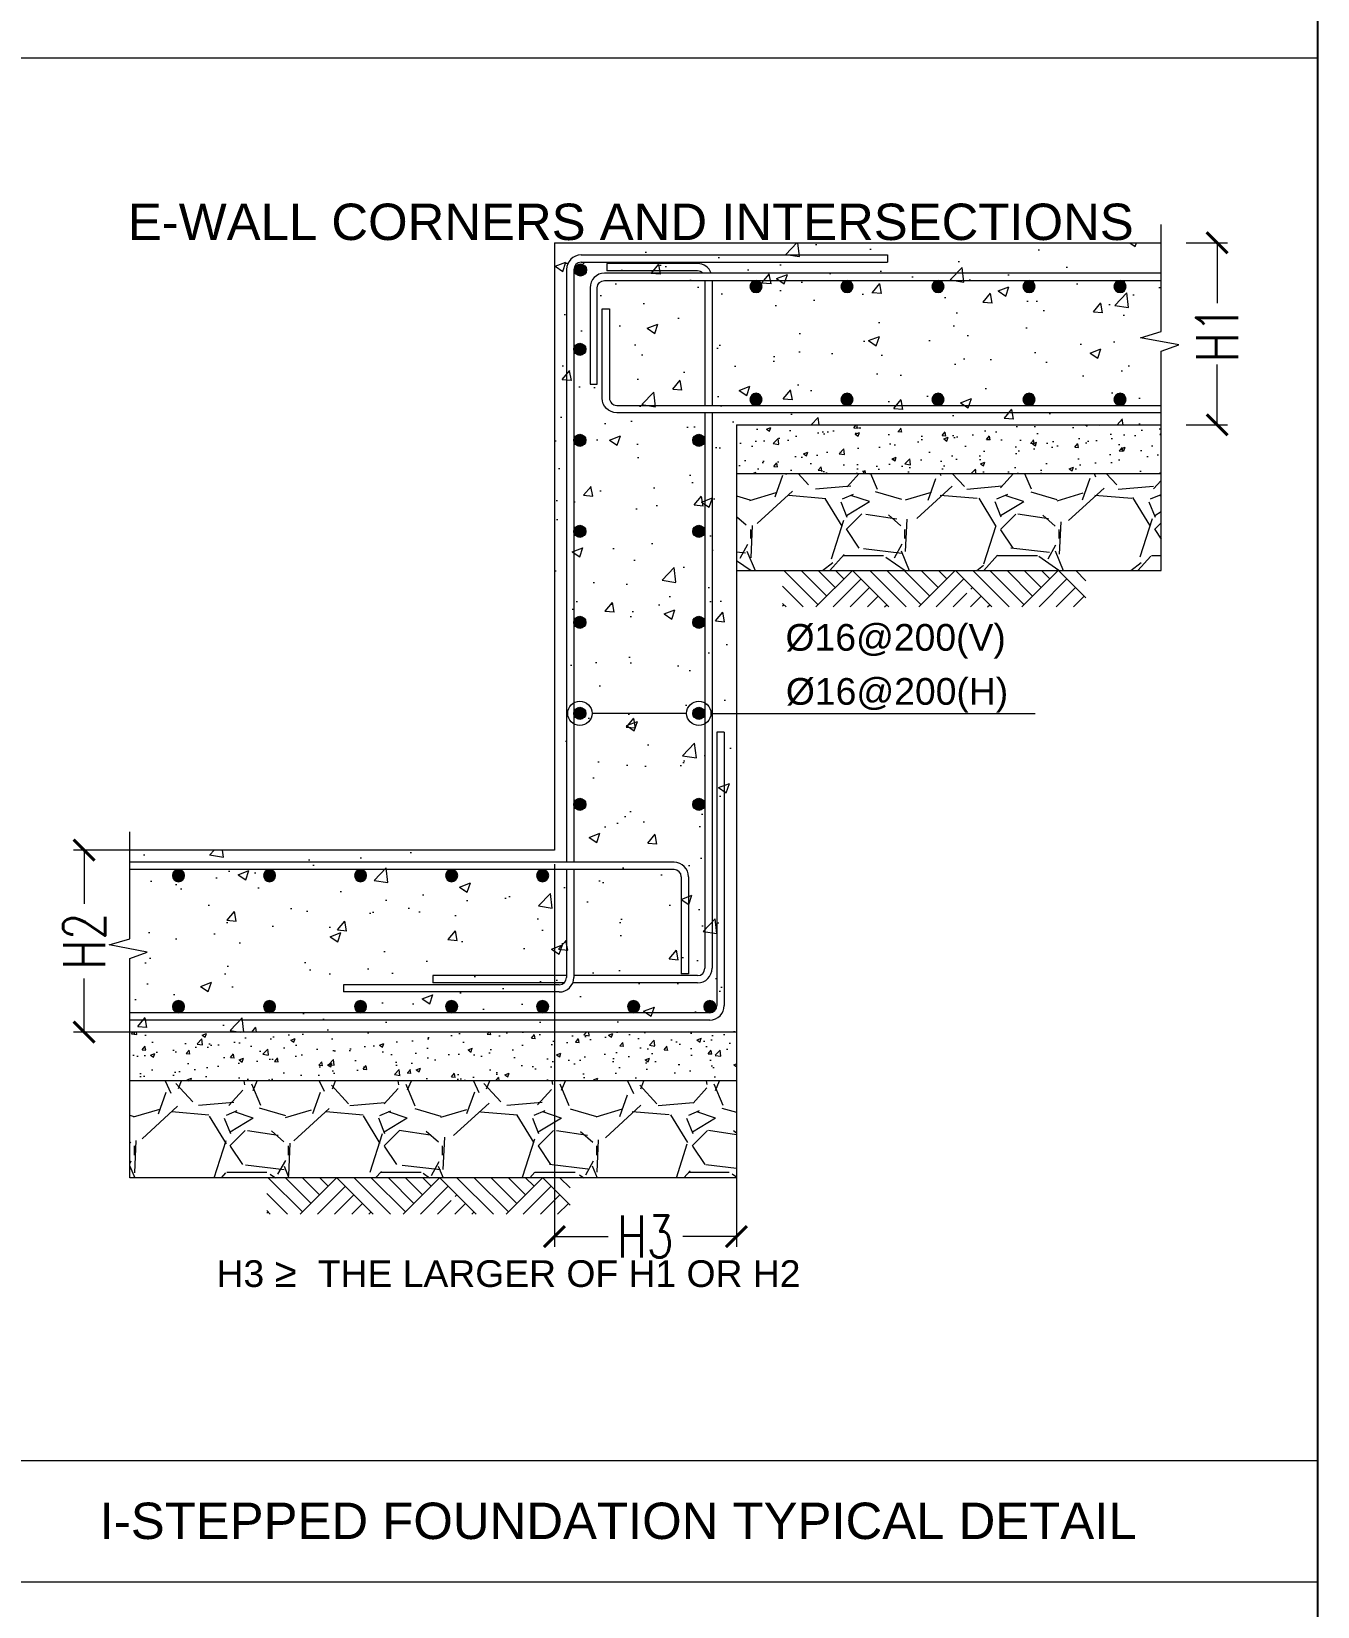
# Model space of a CAD drawing. Extents: x 166525 to 167198, y 178739 to 179747.
# Drawn here: x 166659.4 to 166665.54, y 179564.26 to 179571.78 of the extents above; entities that cross this region are included whole.
import ezdxf

# ---------------------------------------------------------------- set-up
doc = ezdxf.new("R2010")
doc.units = 0
doc.header["$MEASUREMENT"] = 0
doc.layers.get('0').update_dxf_attribs({"linetype": 'CONTINUOUS'})
doc.layers.get('DEFPOINTS').update_dxf_attribs({"linetype": 'CONTINUOUS'})
doc.layers.add('BEAM', color=6, linetype='CONTINUOUS', lineweight=13)
doc.layers.add('S-D-BAR DOT', color=7, linetype='CONTINUOUS')
doc.layers.add('S-G-TEXT SUB TITLE', color=2, linetype='CONTINUOUS')
doc.styles.add('ARIAL', font='arial.ttf')
doc.styles.add('DIM', font='simplex.shx', dxfattribs={"width": 0.75})
doc.dimstyles.new('MUTASIM', dxfattribs={"dimscale": 0.9995, "dimtxt": 0.2, "dimasz": 0.1, "dimexe": 0.05, "dimexo": 0.12, "dimgap": 0.05, "dimtad": 0, "dimzin": 0, "dimdsep": 46, "dimtxsty": 'DIM', "dimblk": 'ARCHTICK', "dimcen": 0.09, "dimclrd": 35, "dimclre": 33, "dimclrt": 256, "dimazin": 0, "dimtfac": 1, "dimtofl": 0, "dimtmove": 1, "dimatfit": 3, "dimfxl": 0.18, "dimtolj": 1, "dimtzin": 0, "dimlwd": 13, "dimlwe": 9, "dimarcsym": 0})
pattern_1 = [(49.99999999999999, (166492.848211636, 179554.9631235355), (0.2111236125984736, -0.01847091382076237), [0.02207597841336, -0.24283576254696]), (355, (166492.848211636, 179554.9631235355), (-0.04084093781966549, 0.2214048464039914), [0.017660782730688, -0.194268610037568]), (100.4509999999999, (166492.8658052058, 179554.961584301), (0.1702834380463429, 0.2029329249417252), [0.018761684541328, -0.206378529954608]), (46.1842, (166492.848211636, 179555.0219928113), (0.3141383230996847, -0.04872049994174733), [0.03311396762004001, -0.3642536438204401]), (96.63559999999993, (166492.8743898063, 179555.0179328013), (0.2751144753447196, 0.2867276236610145), [0.02814252681199188, -0.3095677949319101]), (351.1840000000001, (166492.848211636, 179555.0219928113), (0.2751149056787741, 0.2867271160532078), [0.026491174096032, -0.291402915056352]), (21, (166492.8776462739, 179555.0072754923), (0.1756979955060416, -0.1185097836854129), [0.02207597841336, -0.24283576254696]), (326.0000000000001, (166492.8776462739, 179555.0072754923), (0.07161891043068344, 0.2134451214759581), [0.017660782730688, -0.194268610037568]), (71.4514, (166492.8922876885, 179554.9973997078), (0.2473164222202788, 0.09493581304464288), [0.018761684541328, -0.206378529954608]), (37.50000000000001, (166492.848211636, 179554.9631235355), (0.00357920937992118, 0.09798610041493669), [0, -0.1919138390068096, 0, -0.197212073826016, 0, -0.19500447598468]), (7.500000000000001, (166492.848211636, 179554.9631235355), (0.07743356573047298, 0.1160936591665513), [0, -0.1124403167187136, 0, -0.1874986433241375, 0, -0.074322460658312]), (327.5, (166492.7825723935, 179554.9631235355), (0.1571283491841726, -0.006638720667607614), [0, -0.07358659471120002, 0, -0.2295901754989441, 0, -0.3046485021043681]), (317.5, (166492.7531377556, 179554.9631235355), (0.1716586147331456, 0.02946533685980847), [0, -0.09566257312456002, 0, -0.1524714242416064, 0, -0.216344588450928])]
pattern_2 = [(228.0128, (166493.3780351179, 179555.6989894826), (-5.886932579016048, -6.622801661848858), [0.0990003335878188, -9.801068080225402]), (184.9697, (166493.3118071826, 179555.6254028879), (8.8304056498866, 0.7358607541545258), [0.169887980596934, -16.81888255655121]), (132.5104, (166493.1425580148, 179555.610685569), (7.358654116777342, -8.094533325158077), [0.1197902848597496, -11.85923298631716]), (267.2737, (166492.8555702954, 179555.4267190822), (0.73586275183957, 14.7173142064404), [0.154707124050214, -15.31597775842592]), (292.8337, (166492.848211636, 179555.2721872333), (-3.679340181235613, 8.830396386050488), [0.1517025312401753, -15.01856044295145]), (357.2737, (166492.9070809118, 179555.1323727033), (-14.7173142064404, 0.7358627518395706), [0.154707124050214, -15.31597775842592]), (37.6942, (166493.0616127606, 179555.1250140439), (-9.566263356186742, -7.358652911189386), [0.2045921719113432, -20.25459430985669]), (72.2553, (166493.223503269, 179555.2501112549), (5.151071933491167, 16.18905553153106), [0.1931561197868161, -19.12246165311485]), (121.4296, (166493.2823725448, 179555.4340777417), (-5.886929093609723, 9.56624606007274), [0.1552309215432764, -15.36786499902741]), (175.2364, (166493.2014272906, 179555.5665336121), (8.094519059960398, -0.7358590411900421), [0.1772199866557953, -8.683768626826863]), (222.3974, (166493.0248194633, 179555.5812509311), (-8.830391631078438, -8.094514887421585), [0.2291840006730184, -22.68923866408704]), (138.8141, (166493.5840775831, 179555.4193604227), (-5.151058348582292, 4.415188891012887), [0.07822341931101402, -7.744148931445681]), (171.4692, (166493.5252083073, 179555.470871039), (9.566242709744241, -1.471735602538075), [0.1488193273403085, -14.73313716299281]), (225, (166493.3780351179, 179555.4929470174), (-1.543890363819856e-16, -0.7358654455353982), [0.1040667996047852, -0.9366038038420919]), (203.1986, (166493.3265245016, 179555.5812509311), (3.679342142604866, 1.471738347335605), [0.05604198609263479, -5.548139530221679]), (291.8014, (166493.2750138853, 179555.5591749527), (-0.7358664633464452, 2.207599263449631), [0.07925508019198481, -3.883518050333441]), (30.9638, (166493.3044485232, 179555.485588358), (2.207595510555424, 1.471733041091518), [0.1287243927640951, -4.162075179525612]), (161.5651, (166493.4148284153, 179555.5518162932), (1.471732565826537, -0.7358648527185695), [0.09308037895660363, -2.233932571490521]), (16.38950000000001, (166492.848211636, 179555.5591749527), (7.358663531121116, 2.207593249407279), [0.1303954458282464, -12.90917463156464]), (70.3462, (166492.973308847, 179555.59596825), (-2.943455586346081, -8.094513971328752), [0.1093945849462772, -10.83003464887016]), (293.1986, (166493.4148284153, 179555.6989894826), (-1.471738347335604, 3.679342142604866), [0.112083392763264, -5.49210942228016]), (343.6105, (166493.4589803721, 179555.59596825), (-7.358663531121114, 2.207593249407281), [0.1303954458282455, -12.90917463156458]), (339.444, (166492.848211636, 179555.1029380655), (-3.679334302638388, 1.471730108459904), [0.125744715100298, -6.161486694249561]), (294.7751, (166492.9659501875, 179555.0587861086), (-3.679321161165053, 8.094521659566839), [0.105359779810281, -10.43063906041001]), (66.80140000000002, (166493.4221870747, 179554.9631235355), (1.471738347335606, 3.679342142604866), [0.112083392763264, -5.49210942228016]), (17.35400000000001, (166493.4663390316, 179555.0661447681), (-9.566257828680437, -2.943459348802341), [0.1233540199051924, -12.21201407442672]), (69.444, (166493.0616127606, 179554.9631235355), (-1.471730108459906, -3.679334302638388), [0.0628725024056504, -6.224382952957442]), (101.3098999999999, (166493.3780351179, 179554.9631235355), (-0.7358623149725216, 2.943454361513469), [0.03752192052764176, -3.714674477901584]), (165.9638, (166493.3706764584, 179554.9999168329), (2.207599392650688, -0.735864673578252), [0.1517025312401752, -2.88234925240734]), (186.0090000000001, (166493.223503269, 179555.0367101302), (7.358648619828663, 0.7358642287050522), [0.1405871891957476, -13.91812216991592]), (303.6901, (166493.3044485232, 179555.4193604227), (-0.7358661995392922, 1.471730474417542), [0.1061280933897072, -2.547075400196984]), (353.1572, (166493.363317799, 179555.3310565091), (12.50972627417007, -1.471738485628739), [0.1852866998177596, -18.34334185328481]), (60.94540000000001, (166493.5472842857, 179555.3089805307), (-2.943456941368646, -5.151049349176247), [0.07576174492022238, -7.500444035890319]), (90, (166493.5840775831, 179555.3752084659), (-0.735865947112, 0.735865947112), [0.04415195682672, -0.69171399028528]), (120.2564, (166493.2087859501, 179555.0587861086), (2.943457550053497, -5.151059031794082), [0.1022294524250276, -10.12073520071493]), (48.01279999999999, (166493.1572753338, 179555.1470900223), (5.886932579016047, 6.622801661848859), [0.1980009568866404, -9.702073830568642]), (0, (166493.2897312042, 179555.2942632117), (0.735865947112, 0.735865947112), [0.19132514624912, -0.54454080086288]), (325.3048, (166493.4810563505, 179555.2942632117), (-7.358646721215061, 5.151062119536036), [0.116350835834508, -11.51870667362604]), (254.0546, (166493.5767189236, 179555.2280352765), (-0.7358678243528122, -2.943470800382394), [0.1071435304545212, -5.25005587944076]), (207.646, (166493.5472842857, 179555.1250140439), (-13.98144808424338, -7.358664099173134), [0.174448031781006, -17.270397154415]), (175.4261, (166493.3927524368, 179555.0440687897), (-9.566259515635029, 0.7358623869170672), [0.1845543104026801, -18.27085616038412]), (175.4261, (166493.3927524368, 179555.0440687897), (-9.566259515635029, 0.7358623869170672), [0.1845543104026801, -18.27085616038412])]

# ---------------------------------------------------------------- blocks, each defined once
blk = doc.blocks.new('SUBTITLE')
at = {"lineweight": 0}
for tag, p in [('%%USUBTITLE', (13935941.07536325, 8347529.818318046)), ('20', (13935941.07536325, 8347529.418318046))]:
    blk.add_attdef(tag, p, '', height=0.2, dxfattribs=at)
blk = doc.blocks.new('bar20')
at = {"layer": 'S-D-BAR DOT'}
h = blk.add_hatch(color=256, dxfattribs=at)
edge = h.paths.add_edge_path()
edge.add_arc((0, 0), 0.05, 0, 360)
at = {"layer": 'S-D-BAR DOT', "lineweight": 0}
blk.add_circle((0, 0), 0.05, dxfattribs=at)
blk = doc.blocks.new('_ARCHTICK')
at = {"color": 0, "linetype": 'ByBlock', "const_width": 0.15}
blk.add_lwpolyline([(-0.5, -0.5), (0.5, 0.5)], dxfattribs=at)
blk = doc.blocks.new('*D716')
at = {"layer": 'BEAM', "color": 33, "lineweight": 9, "transparency": 16777216}
for p, q in [((166659.8769411004, 179567.874137919), (166659.6045233767, 179567.874137919)), ((166659.8769411004, 179567.0050049106), (166659.6045233767, 179567.0050049106))]:
    blk.add_line(p, q, dxfattribs=at)
at = {"layer": 'BEAM', "color": 35, "lineweight": 13, "transparency": 16777216}
for p, q in [((166659.6544983767, 179567.874137919), (166659.6544983767, 179567.6180535576)), ((166659.6544983767, 179567.0050049106), (166659.6544983767, 179567.2610892719))]:
    blk.add_line(p, q, dxfattribs=at)
at = {"layer": 'DEFPOINTS', "color": 0, "transparency": 16777216}
for p in [(166659.9968811004, 179567.874137919), (166659.6544983767, 179567.0050049106), (166659.9968811004, 179567.0050049106)]:
    blk.add_point(p, dxfattribs=at)
at = {"layer": 'BEAM', "color": 35, "lineweight": 13, "transparency": 16777216, "xscale": 0.09995000000000001, "yscale": 0.09995000000000001, "zscale": 0.09995000000000001}
for p, rotation in [((166659.6544983767, 179567.874137919), 90), ((166659.6544983767, 179567.0050049106), 270)]:
    blk.add_blockref('_ARCHTICK', p, dxfattribs=dict(at, rotation=rotation))
at = {"layer": 'BEAM', "transparency": 16777216, "insert": (166659.6544983767, 179567.4395714148), "char_height": 0.1999, "attachment_point": 5, "rotation": 90, "style": 'DIM'}
blk.add_mtext('\\A1;H2', dxfattribs=at)
blk = doc.blocks.new('*D717')
at = {"layer": 'BEAM', "color": 33, "lineweight": 9, "transparency": 16777216}
for p, q in [((166664.9172301028, 179570.7739231623), (166665.1145223065, 179570.7739231623)), ((166664.9172301028, 179569.9047901538), (166665.1145223065, 179569.9047901538))]:
    blk.add_line(p, q, dxfattribs=at)
at = {"layer": 'BEAM', "color": 35, "lineweight": 13, "transparency": 16777216}
for p, q in [((166665.0645473065, 179570.7739231623), (166665.0645473065, 179570.4857120152)), ((166665.0645473065, 179569.9047901538), (166665.0645473065, 179570.1930013009))]:
    blk.add_line(p, q, dxfattribs=at)
at = {"layer": 'DEFPOINTS', "color": 0, "transparency": 16777216}
for p in [(166664.7972901028, 179570.7739231623), (166664.7972901028, 179569.9047901538), (166665.0645473065, 179569.9047901538)]:
    blk.add_point(p, dxfattribs=at)
at = {"layer": 'BEAM', "color": 35, "lineweight": 13, "transparency": 16777216, "xscale": 0.09995000000000001, "yscale": 0.09995000000000001, "zscale": 0.09995000000000001}
for p, rotation in [((166665.0645473065, 179570.7739231623), 90), ((166665.0645473065, 179569.9047901538), 270)]:
    blk.add_blockref('_ARCHTICK', p, dxfattribs=dict(at, rotation=rotation))
at = {"layer": 'BEAM', "transparency": 16777216, "insert": (166665.0645473064, 179570.3393566581), "char_height": 0.1999, "attachment_point": 5, "rotation": 90, "style": 'DIM'}
blk.add_mtext('\\A1;H1', dxfattribs=at)
blk = doc.blocks.new('*D718')
at = {"layer": 'BEAM', "color": 33, "lineweight": 9, "transparency": 16777216}
for p, q in [((166661.9001800748, 179567.8064288552), (166661.9001800748, 179565.9791894844)), ((166662.7693130831, 179567.8064288552), (166662.7693130831, 179565.9791894844))]:
    blk.add_line(p, q, dxfattribs=at)
at = {"layer": 'BEAM', "color": 35, "lineweight": 13, "transparency": 16777216}
for p, q in [((166661.9001800748, 179566.0291644844), (166662.1562644361, 179566.0291644844)), ((166662.7693130831, 179566.0291644844), (166662.5132287218, 179566.0291644844))]:
    blk.add_line(p, q, dxfattribs=at)
at = {"layer": 'DEFPOINTS', "color": 0, "transparency": 16777216}
for p in [(166661.9001800748, 179567.9263688552), (166662.7693130831, 179567.9263688552), (166662.7693130831, 179566.0291644844)]:
    blk.add_point(p, dxfattribs=at)
at = {"layer": 'BEAM', "color": 35, "lineweight": 13, "transparency": 16777216, "xscale": 0.09995000000000001, "yscale": 0.09995000000000001, "zscale": 0.09995000000000001, "rotation": 180}
blk.add_blockref('_ARCHTICK', (166661.9001800748, 179566.0291644844), dxfattribs=at)
at = {"layer": 'BEAM', "color": 35, "lineweight": 13, "transparency": 16777216, "xscale": 0.09995000000000001, "yscale": 0.09995000000000001, "zscale": 0.09995000000000001}
blk.add_blockref('_ARCHTICK', (166662.7693130831, 179566.0291644844), dxfattribs=at)
at = {"layer": 'BEAM', "transparency": 16777216, "insert": (166662.3347465789, 179566.0291644844), "char_height": 0.1999, "attachment_point": 5, "style": 'DIM'}
blk.add_mtext('\\A1;H3', dxfattribs=at)

msp = doc.modelspace()

# ---------------------------------------------------------------- hatches: boundary and pattern name
at = {"layer": 'BEAM'}
h = msp.add_hatch(dxfattribs=at)
h.set_pattern_fill('AR-CONC', color=0, scale=0.002897110028, style=0)
h.set_pattern_definition([(49.99999999999999, (166492.848211636, 179554.9631235355), (0.5278090314961839, -0.04617728455190592), [0.0551899460334, -0.6070894063674003]), (355, (166492.848211636, 179554.9631235355), (-0.1021023445491637, 0.5535121160099785), [0.04415195682672, -0.48567152509392]), (100.4509999999999, (166492.8921955604, 179554.9592754491), (0.4257085951158572, 0.507332312354313), [0.04690421135332001, -0.5159463248865201]), (46.1842, (166492.848211636, 179555.1102967249), (0.7853458077492118, -0.1218012498543683), [0.08278491905010002, -0.9106341095511001]), (96.63559999999993, (166492.9136570618, 179555.1001467), (0.6877861883617988, 0.7168190591525362), [0.07035631702997958, -0.773919487329776]), (351.1840000000001, (166492.848211636, 179555.1102967249), (0.6877872641969351, 0.7168177901330194), [0.06622793524008, -0.7285072876408801]), (21, (166492.9217982307, 179555.0735034276), (0.4392449887651039, -0.2962744592135323), [0.0551899460334, -0.6070894063674003]), (326.0000000000001, (166492.9217982307, 179555.0735034276), (0.1790472760767086, 0.5336128036898954), [0.04415195682672, -0.48567152509392]), (71.4514, (166492.9584017673, 179555.0488139662), (0.6182910555506971, 0.2373395326116073), [0.04690421135332001, -0.5159463248865201]), (37.50000000000001, (166492.848211636, 179554.9631235355), (0.00894802344980295, 0.2449652510373417), [0, -0.4797845975170241, 0, -0.4930301845650402, 0, -0.4875111899617002]), (7.500000000000001, (166492.848211636, 179554.9631235355), (0.1935839143261824, 0.2902341479163783), [0, -0.2811007917967839, 0, -0.4687466083103439, 0, -0.18580615164578]), (327.5, (166492.6841135298, 179554.9631235355), (0.3928208729604314, -0.01659680166901904), [0, -0.183966486778, 0, -0.5739754387473601, 0, -0.7616212552609201]), (317.5, (166492.6105269351, 179554.9631235355), (0.4291465368328639, 0.07366334214952117), [0, -0.2391564328114, 0, -0.3811785606040161, 0, -0.5408614711273202])])
h.paths.add_polyline_path([(166662.7693130831, 179567.0050049106), (166662.7693130831, 179569.9047901538), (166664.7972901028, 179569.9047901538), (166664.7972901028, 179570.3025255649), (166664.6992346268, 179570.3210481681), (166664.7972901028, 179570.3508607389), (166664.7972901028, 179570.7739231623), (166661.9001800748, 179570.7739231623), (166661.9001800748, 179567.874137919), (166659.8722030552, 179567.874137919), (166659.8722030552, 179567.4027403217), (166659.956250606, 179567.3868638047), (166659.8722030552, 179567.3570512339), (166659.8722030552, 179567.0050049106)])
h = msp.add_hatch(dxfattribs=at)
h.set_pattern_fill('AR-CONC', color=0, scale=0.0011588440112, style=0)
h.set_pattern_definition(pattern_1)
h.paths.add_polyline_path([(166662.7693130831, 179569.9047901538), (166662.7693130831, 179569.6730213516), (166664.7972901028, 179569.6730213516), (166664.7972901028, 179569.9047901538)])
h = msp.add_hatch(dxfattribs=at)
h.set_pattern_fill('GRAVEL', color=0, scale=0.02897110028, style=0)
h.set_pattern_definition(pattern_2)
h.paths.add_polyline_path([(166664.7972901028, 179569.6730213516), (166662.7693130831, 179569.6730213516), (166662.7693130831, 179569.2094837471), (166664.7972901028, 179569.2094837471)])
h = msp.add_hatch(dxfattribs=at)
h.set_pattern_fill('AR-PARQ1', color=0, scale=0.02897110028, angle=45, style=0)
h.set_pattern_definition([(45.00000000000001, (166633.8238192243, 179568.7180835482), (0.4916558751941638, 3.216438257958032e-17), [0.3476532033600001, -0.3476532033600001]), (45.00000000000001, (166633.7828479013, 179568.7590548711), (0.4916558751941638, 3.216438257958032e-17), [0.3476532033600001, -0.3476532033600001]), (45.00000000000001, (166633.7418765784, 179568.800026194), (0.4916558751941638, 3.216438257958032e-17), [0.3476532033600001, -0.3476532033600001]), (45.00000000000001, (166633.7009052554, 179568.840997517), (0.4916558751941638, 3.216438257958032e-17), [0.3476532033600001, -0.3476532033600001]), (45.00000000000001, (166633.6599339325, 179568.8819688399), (0.4916558751941638, 3.216438257958032e-17), [0.3476532033600001, -0.3476532033600001]), (45.00000000000001, (166633.6189626096, 179568.9229401629), (0.4916558751941638, 3.216438257958032e-17), [0.3476532033600001, -0.3476532033600001]), (45.00000000000001, (166633.5779912866, 179568.9639114858), (0.4916558751941638, 3.216438257958032e-17), [0.3476532033600001, -0.3476532033600001]), (135, (166634.0696471618, 179568.9639114858), (-0.4916558751941638, -3.216438257958032e-17), [0.3476532033600001, -0.3476532033600001]), (135, (166634.1106184848, 179569.0048828087), (-0.4916558751941638, -3.216438257958032e-17), [0.3476532033600001, -0.3476532033600001]), (135, (166634.1515898077, 179569.0458541317), (-0.4916558751941638, -3.216438257958032e-17), [0.3476532033600001, -0.3476532033600001]), (135, (166634.1925611307, 179569.0868254546), (-0.4916558751941638, -3.216438257958032e-17), [0.3476532033600001, -0.3476532033600001]), (135, (166634.2335324536, 179569.1277967775), (-0.4916558751941638, -3.216438257958032e-17), [0.3476532033600001, -0.3476532033600001]), (135, (166634.2745037765, 179569.1687681004), (-0.4916558751941638, -3.216438257958032e-17), [0.3476532033600001, -0.3476532033600001]), (135, (166634.3154750995, 179569.2097394234), (-0.4916558751941638, -3.216438257958032e-17), [0.3476532033600001, -0.3476532033600001])])
h.paths.add_polyline_path([(166662.9894790074, 179569.0356571455), (166662.9894790074, 179569.2094837471), (166663.8754358429, 179569.2094837471), (166663.8754358429, 179569.1279705304, 0.4142135623705978), (166663.8609502926, 179569.1134849802, 0.4142135623703479), (166663.8754358429, 179569.0989994301), (166663.8754358429, 179569.0356571455)])
h.paths.add_polyline_path([(166664.4380340214, 179569.2094837471), (166664.4380340214, 179569.0356571455), (166663.8754358429, 179569.0356571455), (166663.8754358429, 179569.0989994301, 0.4142135623756757), (166663.889921393, 179569.1134849802, 0.4142135623757589), (166663.8754358429, 179569.1279705304), (166663.8754358429, 179569.2094837471)])
h = msp.add_hatch(dxfattribs=at)
h.set_pattern_fill('AR-CONC', color=0, scale=0.0011588440112, style=0)
h.set_pattern_definition(pattern_1)
h.paths.add_polyline_path([(166659.8722030552, 179567.0050049106), (166659.8722030552, 179566.7732361083), (166662.7693130831, 179566.7732361083), (166662.7693130831, 179567.0050049106)])
h = msp.add_hatch(dxfattribs=at)
h.set_pattern_fill('GRAVEL', color=0, scale=0.02897110028, style=0)
h.set_pattern_definition(pattern_2)
h.paths.add_polyline_path([(166662.7693130831, 179566.7732361083), (166659.8722030552, 179566.7732361083), (166659.8722030552, 179566.3096985038), (166662.7693130831, 179566.3096985038)])
h = msp.add_hatch(dxfattribs=at)
h.set_pattern_fill('AR-PARQ1', color=0, scale=0.02897110028, angle=45, style=0)
h.set_pattern_definition([(45.00000000000001, (166631.3612757004, 179565.8182983049), (0.4916558751941638, 3.216438257958032e-17), [0.3476532033600001, -0.3476532033600001]), (45.00000000000001, (166631.3203043775, 179565.8592696278), (0.4916558751941638, 3.216438257958032e-17), [0.3476532033600001, -0.3476532033600001]), (45.00000000000001, (166631.2793330546, 179565.9002409508), (0.4916558751941638, 3.216438257958032e-17), [0.3476532033600001, -0.3476532033600001]), (45.00000000000001, (166631.2383617316, 179565.9412122737), (0.4916558751941638, 3.216438257958032e-17), [0.3476532033600001, -0.3476532033600001]), (45.00000000000001, (166631.1973904087, 179565.9821835966), (0.4916558751941638, 3.216438257958032e-17), [0.3476532033600001, -0.3476532033600001]), (45.00000000000001, (166631.1564190858, 179566.0231549196), (0.4916558751941638, 3.216438257958032e-17), [0.3476532033600001, -0.3476532033600001]), (45.00000000000001, (166631.1154477628, 179566.0641262425), (0.4916558751941638, 3.216438257958032e-17), [0.3476532033600001, -0.3476532033600001]), (135, (166631.6071036381, 179566.0641262425), (-0.4916558751941638, -3.216438257958032e-17), [0.3476532033600001, -0.3476532033600001]), (135, (166631.648074961, 179566.1050975655), (-0.4916558751941638, -3.216438257958032e-17), [0.3476532033600001, -0.3476532033600001]), (135, (166631.6890462839, 179566.1460688884), (-0.4916558751941638, -3.216438257958032e-17), [0.3476532033600001, -0.3476532033600001]), (135, (166631.7300176068, 179566.1870402113), (-0.4916558751941638, -3.216438257958032e-17), [0.3476532033600001, -0.3476532033600001]), (135, (166631.7709889298, 179566.2280115342), (-0.4916558751941638, -3.216438257958032e-17), [0.3476532033600001, -0.3476532033600001]), (135, (166631.8119602527, 179566.2689828572), (-0.4916558751941638, -3.216438257958032e-17), [0.3476532033600001, -0.3476532033600001]), (135, (166631.8529315756, 179566.3099541801), (-0.4916558751941638, -3.216438257958032e-17), [0.3476532033600001, -0.3476532033600001])])
h.paths.add_polyline_path([(166660.5269354836, 179566.1358719022), (166660.5269354836, 179566.3096985038), (166661.4128923191, 179566.3096985038), (166661.4128923191, 179566.2281852871, 0.4142135623705978), (166661.3984067689, 179566.213699737, 0.4142135623703479), (166661.4128923191, 179566.1992141868), (166661.4128923191, 179566.1358719022)])
h.paths.add_polyline_path([(166661.9754904976, 179566.3096985038), (166661.9754904976, 179566.1358719022), (166661.4128923191, 179566.1358719022), (166661.4128923191, 179566.1992141868, 0.4142135623756757), (166661.4273778692, 179566.213699737, 0.4142135623757589), (166661.4128923191, 179566.2281852871), (166661.4128923191, 179566.3096985038)])

# ---------------------------------------------------------------- linework, layer by layer
msp.add_line((166665.5440507469, 179592.514258667), (166665.5440507469, 179552.7384478295))
at = {"layer": 'BEAM', "color": 0}
for p, q in [((166653.6660992801, 179571.656618182), (166665.5440507469, 179571.656618182)), ((166661.9001800748, 179570.7739231623), (166664.7972901028, 179570.7739231623)), ((166661.9001800748, 179570.7739231623), (166661.9001800748, 179567.874137919)), ((166662.027652916, 179570.7159809617), (166663.4903500736, 179570.7159809617)), ((166662.027652916, 179570.6812156414), (166663.4903500736, 179570.6812156414)), ((166662.5838980414, 179570.6745954826), (166662.1513538672, 179570.6745954826)), ((166662.1513538672, 179570.6745954826), (166662.1513538672, 179570.6398301623)), ((166663.4903500736, 179570.7159809617), (166663.4903500736, 179570.6812156414)), ((166661.9581222753, 179570.646450321), (166661.9581222753, 179567.8161957184)), ((166661.9928875957, 179570.646450321), (166661.9928875957, 179567.8161957184)), ((166662.5838980414, 179570.6398301623), (166662.1513538672, 179570.6398301623)), ((166662.6186633617, 179570.5943023405), (166662.6186633617, 179569.9974976747)), ((166662.6534286821, 179570.5943023405), (166662.6534286821, 179569.9974976747)), ((166662.6186633617, 179569.9627323544), (166662.6186633617, 179567.3098078768)), ((166662.6534286821, 179569.9627323544), (166662.6534286821, 179567.3098078768)), ((166662.7693130831, 179569.9047901538), (166664.7972901028, 179569.9047901538)), ((166662.7693130831, 179569.9047901538), (166662.7693130831, 179567.0050049106)), ((166662.7693130831, 179569.6730213516), (166664.7972901028, 179569.6730213516)), ((166662.7693130831, 179569.2094837471), (166664.7972901028, 179569.2094837471)), ((166662.5317500609, 179568.5272225591), (166662.0798008965, 179568.5272225591)), ((166662.6766055623, 179568.4366366908), (166662.6766055623, 179567.1324777518)), ((166662.7113708826, 179568.4366366908), (166662.6766055623, 179568.4366366908)), ((166662.7113708826, 179568.4366366908), (166662.7113708826, 179567.1324777518)), ((166661.9001800748, 179567.874137919), (166659.8722030552, 179567.874137919)), ((166662.4714107717, 179567.8161957184), (166659.8722030552, 179567.8161957184)), ((166662.4714107717, 179567.7814303981), (166659.8722030552, 179567.7814303981)), ((166661.9581222753, 179567.7814303981), (166661.9581222753, 179567.2662573755)), ((166661.9928875957, 179567.7814303981), (166661.9928875957, 179567.2662573755)), ((166662.5061760921, 179567.7466650777), (166662.5061760921, 179567.2826347876)), ((166662.5409414124, 179567.7466650777), (166662.5409414124, 179567.2826347876)), ((166661.9581222753, 179567.2750425565), (166661.3191558422, 179567.2750425565)), ((166661.3191558422, 179567.2750425565), (166661.3191558422, 179567.2402772361)), ((166662.5838980414, 179567.2750425565), (166661.9928875957, 179567.2750425565)), ((166662.5409414124, 179567.2826347876), (166662.5061760921, 179567.2826347876)), ((166661.923356955, 179567.2314920552), (166660.8923631547, 179567.2314920552)), ((166660.8923631547, 179567.2314920552), (166660.8923631547, 179567.1967267348)), ((166661.923356955, 179567.1967267348), (166660.8923631547, 179567.1967267348)), ((166661.9464580341, 179567.2402772361), (166661.3191558422, 179567.2402772361)), ((166662.5838980414, 179567.2402772361), (166661.9878514691, 179567.2402772361)), ((166662.6418402419, 179567.0977124315), (166659.8722030552, 179567.0977124315)), ((166662.6418402419, 179567.0629471111), (166659.8722030552, 179567.0629471111)), ((166662.7693130831, 179567.0050049106), (166659.8722030552, 179567.0050049106)), ((166662.7693130831, 179567.0050049106), (166662.7693130831, 179566.3096985038)), ((166662.7693130831, 179566.7732361083), (166659.8722030552, 179566.7732361083)), ((166662.7693130831, 179566.3096985038), (166659.8722030552, 179566.3096985038)), ((166665.5440507469, 179564.9581535922), (166629.2600127803, 179564.9581535922)), ((166665.5440507469, 179564.3787315865), (166629.2600127803, 179564.3787315865))]:
    msp.add_line(p, q, dxfattribs=at)
at = {"layer": 'BEAM', "color": 3}
msp.add_line((166662.6534286821, 179568.5272225591), (166664.1954448766, 179568.5272225591), dxfattribs=at)
at = {"layer": 'BEAM', "color": 0}
msp.add_lwpolyline([(166665.5440507469, 179591.8262270581), (166615.9467090816, 179591.8262270581), (166615.9467090816, 179553.6060824813), (166665.5440507469, 179553.6060824813)], close=True, dxfattribs=at)
for points in [[(166664.7972901028, 179569.2094837471), (166664.7972901028, 179570.2568364772), (166664.8813376536, 179570.286649048), (166664.6992346268, 179570.3210481681), (166664.7972901028, 179570.3508607389), (166664.7972901028, 179570.8608364631)], [(166659.8722030552, 179566.3096985038), (166659.8722030552, 179567.3570512339), (166659.956250606, 179567.3868638047), (166659.7741475792, 179567.4212629248), (166659.8722030552, 179567.4510754956), (166659.8722030552, 179567.9610512198)]]:
    msp.add_lwpolyline(points, dxfattribs=at)
for points in [[(166664.7972901028, 179570.6290676608), (166662.1399006794, 179570.6290676608, 0.414213562373095), (166662.0703700387, 179570.5595370202), (166662.0703700387, 179570.0987944884), (166662.105135359, 179570.0987944884), (166662.105135359, 179570.5595370202, -0.414213562373095), (166662.1399006794, 179570.5943023405), (166664.7972901028, 179570.5943023405)], [(166664.7972901028, 179569.9627323544), (166662.1978428799, 179569.9627323544, -0.414213562373119), (166662.1283122393, 179570.0322629951), (166662.1283122393, 179570.4582402066), (166662.1630775596, 179570.4582402066), (166662.1630775596, 179570.0322629951, 0.414213562373119), (166662.1978428799, 179569.9974976747), (166664.7972901028, 179569.9974976747)]]:
    msp.add_lwpolyline(points, format="xyb", dxfattribs=at)
at = {"layer": 'BEAM', "color": 3}
for points in [[(166661.9928875957, 179568.7852058342, 0, 0.05055226506630109, 0), (166662.1445443906, 179568.7852058342, 0, 0, 0), (166664.1917240236, 179568.7852058342, 0, 0, 0), (166664.1917240236, 179568.7852058342, 0, 0, 0)], [(166662.6534286821, 179568.7852058342, 0, 0.05055226506630109, 0), (166662.805085477, 179568.7852058342, 0, 0, 0), (166664.1917240236, 179568.7852058342, 0, 0, 0), (166664.1917240236, 179568.7852058342, 0, 0, 0)]]:
    msp.add_lwpolyline(points, format="xyseb", dxfattribs=at)
at = {"layer": 'BEAM', "color": 0}
for centre in [(166662.021858696, 179568.5272225591), (166662.5896922614, 179568.5272225591)]:
    msp.add_circle(centre, 0.05794220056000001, dxfattribs=at)
for centre, radius, start, end in [((166662.027652916, 179570.646450321), 0.069530640672, 90, 180), ((166662.027652916, 179570.646450321), 0.034765320336, 90, 180), ((166662.5838980414, 179570.6050648419), 0.069530640672, 20.1947440386429, 90), ((166662.5838980414, 179570.6050648419), 0.034765320336, 43.66369831038061, 90), ((166662.4714107717, 179567.7466650777), 0.069530640672, 0, 90), ((166662.4714107717, 179567.7466650777), 0.034765320336, 0, 90), ((166662.5838980414, 179567.3098078768), 0.034765320336, 270, 0), ((166662.5838980414, 179567.3098078768), 0.069530640672, 270, 0), ((166661.923356955, 179567.2662573755), 0.034765320336, 270, 0), ((166661.923356955, 179567.2662573755), 0.069530640672, 270, 0), ((166662.6418402419, 179567.1324777518), 0.034765320336, 270, 0), ((166662.6418402419, 179567.1324777518), 0.069530640672, 270, 0)]:
    msp.add_arc(centre, radius, start, end, dxfattribs=at)

# ---------------------------------------------------------------- block references
ref = msp.add_blockref('SUBTITLE', (-7908131.064223488, -4657171.681712413), dxfattribs=dict(at, xscale=0.5794220055977348, yscale=0.5794220055977348, zscale=0.5794220055977348))
ref.add_attrib('%%USUBTITLE', 'E-WALL CORNERS AND INTERSECTIONS', (166659.8635869063, 179570.787423233), dxfattribs={"layer": 'S-G-TEXT SUB TITLE', "lineweight": 0, "height": 0.17382660168, "style": 'ARIAL'})
at = {"layer": 'BEAM', "color": 0, "yscale": 0.5794220055977348}
for p, xscale, zscale in [((166662.0249066584, 179570.6442942058), 0.5794220055977348, 0.5794220055977348), ((166662.8629613578, 179570.5653312402), -0.5794220055977348, 0.5794220056), ((166663.297527862, 179570.5653312402), -0.5794220055977348, 0.5794220056), ((166663.7320943662, 179570.5653312402), -0.5794220055977348, 0.5794220056), ((166664.1666608705, 179570.5653312402), -0.5794220055977348, 0.5794220056), ((166664.6012273746, 179570.5653312402), -0.5794220055977348, 0.5794220056), ((166662.021858696, 179570.2654885759), 0.5794220055977348, 0.5794220055977348), ((166662.8629613578, 179570.026468775), -0.5794220055977348, 0.5794220056), ((166663.297527862, 179570.026468775), -0.5794220055977348, 0.5794220056), ((166663.7320943662, 179570.026468775), -0.5794220055977348, 0.5794220056), ((166664.1666608705, 179570.026468775), -0.5794220055977348, 0.5794220056), ((166664.6012273746, 179570.026468775), -0.5794220055977348, 0.5794220056), ((166662.021858696, 179569.8309220717), 0.5794220055977348, 0.5794220055977348), ((166662.5896922614, 179569.8309220717), 0.5794220055977348, 0.5794220055977348), ((166662.021858696, 179569.3963555675), 0.5794220055977348, 0.5794220055977348), ((166662.5896922614, 179569.3963555675), 0.5794220055977348, 0.5794220055977348), ((166662.021858696, 179568.9617890633), 0.5794220055977348, 0.5794220055977348), ((166662.5896922614, 179568.9617890633), 0.5794220055977348, 0.5794220055977348), ((166662.021858696, 179568.5272225591), 0.5794220055977348, 0.5794220055977348), ((166662.5896922614, 179568.5272225591), 0.5794220055977348, 0.5794220055977348), ((166662.021858696, 179568.0926560549), 0.5794220055977348, 0.5794220055977348), ((166662.5896922614, 179568.0926560549), 0.5794220055977348, 0.5794220055977348), ((166660.1056338703, 179567.7524592978), -0.5794220055977348, 0.5794220056), ((166660.5402003746, 179567.7524592978), -0.5794220055977348, 0.5794220056), ((166660.9747668787, 179567.7524592978), -0.5794220055977348, 0.5794220056), ((166661.4093333829, 179567.7524592978), -0.5794220055977348, 0.5794220056), ((166661.8438998871, 179567.7524592978), -0.5794220055977348, 0.5794220056), ((166660.1056338703, 179567.1266738096), -0.5794220055977348, 0.5794220056), ((166660.5402003746, 179567.1266738096), -0.5794220055977348, 0.5794220056), ((166660.9747668787, 179567.1266738096), -0.5794220055977348, 0.5794220056), ((166661.4093333829, 179567.1266738096), -0.5794220055977348, 0.5794220056), ((166661.8438998871, 179567.1266738096), -0.5794220055977348, 0.5794220056), ((166662.2784663913, 179567.1266738096), -0.5794220055977348, 0.5794220056), ((166662.6425907277, 179567.1266738096), -0.5794220055977348, 0.5794220056)]:
    msp.add_blockref('bar20', p, dxfattribs=dict(at, xscale=xscale, zscale=zscale))

# ---------------------------------------------------------------- texts
at = {"layer": 'BEAM', "color": 3, "style": 'ARIAL'}
for s, p in [(' %%C16@200(V)', (166662.9544529045, 179568.8263170395)), (' %%C16@200(H)', (166662.9560816895, 179568.5683337644))]:
    msp.add_text(s, height=0.127472841232, dxfattribs=at).set_placement(p)
at = {"layer": 'BEAM', "color": 2, "style": 'ARIAL'}
msp.add_text('I-STEPPED FOUNDATION TYPICAL DETAIL', height=0.17382660168, dxfattribs=at).set_placement((166659.729052615, 179564.5845245441))
at = {"layer": 'BEAM', "color": 3, "insert": (166660.2868647097, 179565.926280247), "char_height": 0.127472841232, "width": 3.631507394394429, "attachment_point": 1, "style": 'ARIAL'}
msp.add_mtext('{\\fArial|b0|i0|c238|p34;H3 \\fArial|b0|i0|c178|p34;\\H1.083x;≥\\fMS Shell Dlg|b0|i0|c178|p0;\\H0.6538x; \\fMS Shell Dlg|b0|i0|c0|p0;  \\fArial|b0|i0|c238|p34;\\H1.412x;THE LARGER OF H1 OR H2}', dxfattribs=at)

# ---------------------------------------------------------------- dimensions: what is measured, and where the dimension line sits
at = {"layer": 'BEAM', "color": 0}
for base, p1, p2, text, picture, middle in [((166665.0645473065, 179569.9047901538), (166664.7972901028, 179570.7739231623), (166664.7972901028, 179569.9047901538), 'H1', '*D717', (166665.0645473064, 179570.3393566581)), ((166659.6544983767, 179567.0050049106), (166659.9968811004, 179567.874137919), (166659.9968811004, 179567.0050049106), 'H2', '*D716', (166659.6544983767, 179567.4395714148))]:
    dim = msp.add_linear_dim(base=base, p1=p1, p2=p2, angle=90, text=text, dimstyle='MUTASIM', dxfattribs=at)
    dim.commit()
    dim.dimension.update_dxf_attribs({"geometry": picture, "text_midpoint": middle})
dim = msp.add_linear_dim(base=(166662.7693130831, 179566.0291644844), p1=(166661.9001800748, 179567.9263688552), p2=(166662.7693130831, 179567.9263688552), text='H3', dimstyle='MUTASIM', dxfattribs=at)
dim.commit()
dim.dimension.update_dxf_attribs({"geometry": '*D718', "text_midpoint": (166662.3347465789, 179566.0291644844)})

doc.saveas('drawing.dxf')
